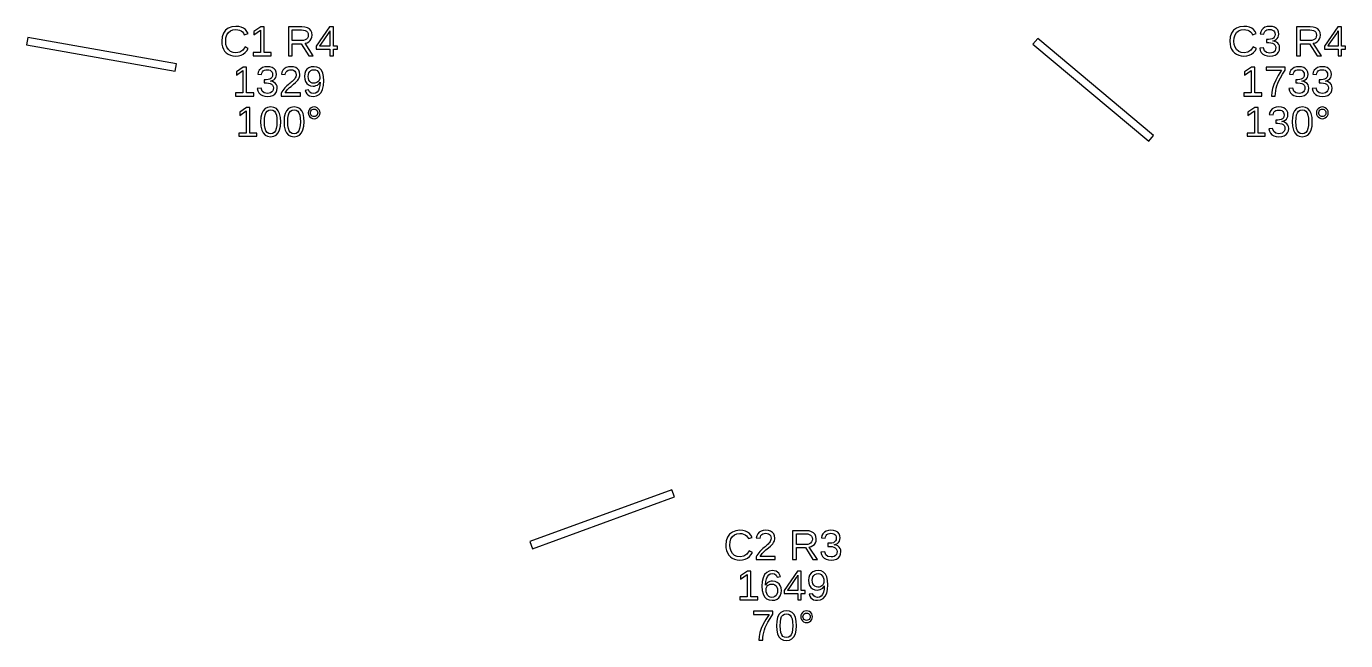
# Model space of a CAD drawing. Extents: x 195 to 2890, y 70 to 1529.
# Drawn here: x 223.9 to 485.6, y 281.1 to 402.9 of the extents above; entities that cross this region are included whole.
import ezdxf

# ---------------------------------------------------------------- set-up
doc = ezdxf.new("R2010")
doc.units = 0
doc.layers.get('0').update_dxf_attribs({"linetype": 'CONTINUOUS'})

msp = doc.modelspace()

# ---------------------------------------------------------------- linework, layer by layer
for points in [[(253.674, 395.529), (224.13, 400.739), (223.87, 399.261), (253.414, 394.052)], [(265.949, 397.093), (266.445, 397.222), (266.895, 397.437), (267.291, 397.734), (267.622, 398.109), (267.89, 398.564), (267.255, 398.881), (266.785, 398.219), (266.181, 397.821), (265.445, 397.689), (264.861, 397.76), (264.364, 397.974), (263.953, 398.33), (263.647, 398.803), (263.463, 399.368), (263.402, 400.024), (263.461, 400.685), (263.637, 401.244), (263.931, 401.703), (264.331, 402.043), (264.824, 402.247), (265.412, 402.315), (265.798, 402.286), (266.147, 402.198), (266.46, 402.051), (266.727, 401.848), (266.941, 401.593), (267.101, 401.286), (267.837, 401.53), (267.608, 401.961), (267.307, 402.315), (266.934, 402.592), (266.491, 402.791), (265.981, 402.91), (265.404, 402.95), (264.594, 402.863), (263.91, 402.604), (263.353, 402.173), (262.942, 401.589), (262.695, 400.873), (262.613, 400.024), (262.65, 399.441), (262.76, 398.913), (262.944, 398.44), (263.199, 398.028), (263.52, 397.685), (263.909, 397.41), (264.357, 397.21), (264.856, 397.09), (265.408, 397.05)], [(272.435, 397.754), (271.04, 397.754), (271.04, 402.864), (270.364, 402.864), (269.009, 401.933), (269.009, 401.241), (270.303, 402.165), (270.303, 397.754), (268.843, 397.754), (268.843, 397.132), (272.435, 397.132)], [(276.618, 399.512), (278.404, 399.512), (279.894, 397.132), (280.789, 397.132), (279.161, 399.601), (279.567, 399.713), (279.909, 399.896), (280.189, 400.151), (280.395, 400.463), (280.52, 400.821), (280.561, 401.225), (280.502, 401.702), (280.327, 402.104), (280.034, 402.431), (279.634, 402.672), (279.135, 402.816), (278.539, 402.864), (275.841, 402.864), (275.841, 397.132), (276.618, 397.132)], [(276.618, 400.126), (276.618, 402.242), (278.461, 402.242), (278.854, 402.213), (279.18, 402.125), (279.44, 401.979), (279.629, 401.778), (279.742, 401.524), (279.78, 401.217), (279.742, 400.898), (279.631, 400.63), (279.444, 400.413), (279.189, 400.254), (278.873, 400.158), (278.494, 400.126)], [(284.76, 398.429), (285.566, 398.429), (285.566, 399.007), (284.76, 399.007), (284.76, 402.864), (283.991, 402.864), (281.367, 398.999), (281.367, 398.429), (284.069, 398.429), (284.069, 397.132), (284.76, 397.132)], [(282.042, 399.007), (282.107, 399.089), (282.327, 399.39), (283.796, 401.554), (283.837, 401.618), (283.89, 401.708), (283.955, 401.823), (284.014, 401.932), (284.052, 402.004), (284.069, 402.038), (284.069, 399.007)], [(447.463, 381.291), (424.482, 400.575), (423.518, 399.425), (446.499, 380.142)], [(465.949, 397.093), (466.445, 397.222), (466.895, 397.437), (467.291, 397.734), (467.622, 398.109), (467.89, 398.564), (467.255, 398.881), (466.785, 398.219), (466.181, 397.821), (465.445, 397.689), (464.861, 397.76), (464.364, 397.974), (463.953, 398.33), (463.647, 398.803), (463.463, 399.368), (463.402, 400.024), (463.461, 400.685), (463.637, 401.244), (463.931, 401.703), (464.331, 402.043), (464.824, 402.247), (465.412, 402.315), (465.798, 402.286), (466.147, 402.198), (466.46, 402.051), (466.727, 401.848), (466.941, 401.593), (467.101, 401.286), (467.837, 401.53), (467.608, 401.961), (467.307, 402.315), (466.934, 402.592), (466.491, 402.791), (465.981, 402.91), (465.404, 402.95), (464.594, 402.863), (463.91, 402.604), (463.353, 402.173), (462.942, 401.589), (462.695, 400.873), (462.613, 400.024), (462.65, 399.441), (462.76, 398.913), (462.944, 398.44), (463.199, 398.028), (463.52, 397.685), (463.909, 397.41), (464.357, 397.21), (464.856, 397.09), (465.408, 397.05)], [(471.107, 397.099), (471.587, 397.244), (471.971, 397.486), (472.252, 397.816), (472.42, 398.225), (472.476, 398.714), (472.436, 399.06), (472.317, 399.363), (472.118, 399.626), (471.847, 399.835), (471.514, 399.978), (471.117, 400.057), (471.117, 400.073), (471.477, 400.179), (471.774, 400.335), (472.01, 400.539), (472.181, 400.791), (472.283, 401.089), (472.317, 401.432), (472.264, 401.875), (472.105, 402.247), (471.839, 402.549), (471.478, 402.772), (471.031, 402.905), (470.498, 402.95), (470.004, 402.906), (469.574, 402.774), (469.207, 402.555), (468.918, 402.258), (468.724, 401.892), (468.623, 401.457), (469.359, 401.4), (469.42, 401.678), (469.536, 401.911), (469.707, 402.099), (469.927, 402.237), (470.188, 402.32), (470.49, 402.348), (470.817, 402.318), (471.084, 402.229), (471.294, 402.081), (471.444, 401.882), (471.534, 401.64), (471.564, 401.355), (471.528, 401.068), (471.417, 400.826), (471.233, 400.629), (470.982, 400.483), (470.671, 400.395), (470.299, 400.366), (469.9, 400.366), (469.9, 399.731), (470.315, 399.731), (470.733, 399.702), (471.079, 399.615), (471.355, 399.469), (471.555, 399.271), (471.675, 399.028), (471.715, 398.739), (471.68, 398.41), (471.575, 398.14), (471.4, 397.929), (471.163, 397.778), (470.873, 397.687), (470.531, 397.656), (469.902, 397.769), (469.486, 398.108), (469.282, 398.674), (468.525, 398.604), (468.637, 398.134), (468.843, 397.746), (469.142, 397.443), (469.527, 397.225), (469.99, 397.094), (470.531, 397.05)], [(476.618, 399.512), (478.404, 399.512), (479.894, 397.132), (480.789, 397.132), (479.161, 399.601), (479.567, 399.713), (479.909, 399.896), (480.189, 400.151), (480.395, 400.463), (480.52, 400.821), (480.561, 401.225), (480.502, 401.702), (480.327, 402.104), (480.034, 402.431), (479.634, 402.672), (479.135, 402.816), (478.539, 402.864), (475.841, 402.864), (475.841, 397.132), (476.618, 397.132)], [(476.618, 400.126), (476.618, 402.242), (478.461, 402.242), (478.854, 402.213), (479.18, 402.125), (479.44, 401.979), (479.629, 401.778), (479.742, 401.524), (479.78, 401.217), (479.742, 400.898), (479.631, 400.63), (479.444, 400.413), (479.189, 400.254), (478.873, 400.158), (478.494, 400.126)], [(484.76, 398.429), (485.566, 398.429), (485.566, 399.007), (484.76, 399.007), (484.76, 402.864), (483.991, 402.864), (481.367, 398.999), (481.367, 398.429), (484.069, 398.429), (484.069, 397.132), (484.76, 397.132)], [(482.042, 399.007), (482.107, 399.089), (482.327, 399.39), (483.796, 401.554), (483.837, 401.618), (483.89, 401.708), (483.955, 401.823), (484.014, 401.932), (484.052, 402.004), (484.069, 402.038), (484.069, 399.007)], [(268.958, 389.754), (267.563, 389.754), (267.563, 394.864), (266.887, 394.864), (265.532, 393.933), (265.532, 393.241), (266.826, 394.165), (266.826, 389.754), (265.366, 389.754), (265.366, 389.132), (268.958, 389.132)], [(272.265, 389.099), (272.745, 389.244), (273.129, 389.486), (273.409, 389.816), (273.577, 390.225), (273.634, 390.714), (273.594, 391.06), (273.474, 391.363), (273.275, 391.626), (273.005, 391.835), (272.671, 391.978), (272.275, 392.057), (272.275, 392.073), (272.634, 392.179), (272.932, 392.335), (273.168, 392.539), (273.338, 392.791), (273.441, 393.089), (273.475, 393.432), (273.422, 393.875), (273.262, 394.247), (272.997, 394.549), (272.635, 394.772), (272.188, 394.905), (271.656, 394.95), (271.162, 394.906), (270.731, 394.774), (270.364, 394.555), (270.076, 394.258), (269.881, 393.892), (269.78, 393.457), (270.517, 393.4), (270.577, 393.678), (270.693, 393.911), (270.865, 394.099), (271.085, 394.237), (271.346, 394.32), (271.648, 394.348), (271.974, 394.318), (272.242, 394.229), (272.452, 394.081), (272.602, 393.882), (272.692, 393.64), (272.722, 393.355), (272.685, 393.068), (272.575, 392.826), (272.39, 392.629), (272.139, 392.483), (271.828, 392.395), (271.457, 392.366), (271.058, 392.366), (271.058, 391.731), (271.473, 391.731), (271.891, 391.702), (272.237, 391.615), (272.513, 391.469), (272.713, 391.271), (272.833, 391.028), (272.873, 390.739), (272.838, 390.41), (272.733, 390.14), (272.557, 389.929), (272.321, 389.778), (272.031, 389.687), (271.689, 389.656), (271.06, 389.769), (270.643, 390.108), (270.44, 390.674), (269.683, 390.604), (269.795, 390.134), (270, 389.746), (270.299, 389.443), (270.684, 389.225), (271.147, 389.094), (271.689, 389.05)], [(278.215, 389.754), (275.225, 389.754), (275.323, 389.946), (275.456, 390.144), (275.623, 390.346), (275.829, 390.559), (276.077, 390.789), (276.368, 391.036), (276.874, 391.457), (277.258, 391.797), (277.519, 392.057), (277.704, 392.277), (277.855, 392.496), (277.973, 392.716), (278.058, 392.936), (278.109, 393.157), (278.126, 393.379), (278.074, 393.843), (277.919, 394.23), (277.66, 394.541), (277.305, 394.768), (276.861, 394.904), (276.327, 394.95), (275.833, 394.905), (275.402, 394.769), (275.035, 394.543), (274.747, 394.24), (274.553, 393.876), (274.452, 393.448), (275.2, 393.379), (275.263, 393.663), (275.382, 393.901), (275.556, 394.093), (275.777, 394.235), (276.034, 394.319), (276.327, 394.348), (276.632, 394.319), (276.888, 394.232), (277.096, 394.087), (277.25, 393.89), (277.342, 393.646), (277.373, 393.355), (277.355, 393.13), (277.302, 392.921), (277.212, 392.728), (277.094, 392.547), (276.954, 392.37), (276.791, 392.199), (276.611, 392.031), (276.416, 391.863), (276.207, 391.695), (275.991, 391.522), (275.773, 391.34), (275.554, 391.148), (275.338, 390.943), (275.128, 390.724), (274.926, 390.488), (274.736, 390.233), (274.568, 389.953), (274.419, 389.648), (274.419, 389.132), (278.215, 389.132)], [(281.413, 389.138), (281.925, 389.403), (282.335, 389.844), (282.635, 390.448), (282.814, 391.205), (282.874, 392.114), (282.82, 392.981), (282.655, 393.691), (282.382, 394.242), (282.002, 394.635), (281.519, 394.871), (280.933, 394.95), (280.378, 394.893), (279.91, 394.721), (279.53, 394.435), (279.249, 394.049), (279.081, 393.578), (279.025, 393.021), (279.077, 392.476), (279.231, 392.009), (279.489, 391.618), (279.833, 391.324), (280.245, 391.147), (280.726, 391.089), (281.032, 391.113), (281.321, 391.187), (281.593, 391.31), (281.83, 391.474), (282.016, 391.67), (282.15, 391.898), (282.103, 391.23), (281.982, 390.672), (281.788, 390.226), (281.526, 389.901), (281.2, 389.705), (280.811, 389.64), (280.371, 389.72), (280.048, 389.958), (279.843, 390.356), (279.143, 390.246), (279.285, 389.865), (279.479, 389.56), (279.723, 389.333), (280.022, 389.176), (280.381, 389.082), (280.799, 389.05)], [(280.578, 391.707), (280.302, 391.828), (280.075, 392.03), (279.905, 392.302), (279.804, 392.633), (279.77, 393.021), (279.804, 393.403), (279.905, 393.727), (280.075, 393.996), (280.303, 394.196), (280.581, 394.316), (280.909, 394.356), (281.24, 394.309), (281.524, 394.169), (281.759, 393.935), (281.936, 393.624), (282.041, 393.253), (282.077, 392.822), (282.059, 392.605), (282.007, 392.404), (281.92, 392.22), (281.803, 392.057), (281.66, 391.92), (281.491, 391.811), (281.304, 391.731), (281.107, 391.682), (280.901, 391.666)], [(468.958, 389.754), (467.563, 389.754), (467.563, 394.864), (466.887, 394.864), (465.532, 393.933), (465.532, 393.241), (466.826, 394.165), (466.826, 389.754), (465.366, 389.754), (465.366, 389.132), (468.958, 389.132)], [(471.636, 389.655), (471.696, 390.166), (471.796, 390.665), (471.937, 391.161), (472.118, 391.662), (472.34, 392.167), (472.639, 392.739), (473.052, 393.44), (473.581, 394.27), (473.581, 394.864), (469.793, 394.864), (469.793, 394.242), (472.873, 394.242), (472.215, 393.228), (471.696, 392.295), (471.316, 391.445), (471.058, 390.648), (470.902, 389.877), (470.851, 389.132), (471.615, 389.132)], [(476.899, 389.099), (477.379, 389.244), (477.764, 389.486), (478.044, 389.816), (478.212, 390.225), (478.268, 390.714), (478.228, 391.06), (478.109, 391.363), (477.91, 391.626), (477.64, 391.835), (477.306, 391.978), (476.909, 392.057), (476.909, 392.073), (477.269, 392.179), (477.566, 392.335), (477.802, 392.539), (477.973, 392.791), (478.075, 393.089), (478.109, 393.432), (478.056, 393.875), (477.897, 394.247), (477.631, 394.549), (477.27, 394.772), (476.823, 394.905), (476.291, 394.95), (475.796, 394.906), (475.366, 394.774), (474.999, 394.555), (474.711, 394.258), (474.516, 393.892), (474.415, 393.457), (475.151, 393.4), (475.212, 393.678), (475.328, 393.911), (475.499, 394.099), (475.719, 394.237), (475.98, 394.32), (476.283, 394.348), (476.609, 394.318), (476.877, 394.229), (477.086, 394.081), (477.236, 393.882), (477.327, 393.64), (477.357, 393.355), (477.32, 393.068), (477.209, 392.826), (477.025, 392.629), (476.774, 392.483), (476.463, 392.395), (476.091, 392.366), (475.693, 392.366), (475.693, 391.731), (476.108, 391.731), (476.525, 391.702), (476.872, 391.615), (477.147, 391.469), (477.347, 391.271), (477.467, 391.028), (477.507, 390.739), (477.472, 390.41), (477.367, 390.14), (477.192, 389.929), (476.955, 389.778), (476.666, 389.687), (476.323, 389.656), (475.694, 389.769), (475.278, 390.108), (475.074, 390.674), (474.317, 390.604), (474.429, 390.134), (474.635, 389.746), (474.934, 389.443), (475.319, 389.225), (475.782, 389.094), (476.323, 389.05)], [(481.534, 389.099), (482.014, 389.244), (482.398, 389.486), (482.678, 389.816), (482.847, 390.225), (482.903, 390.714), (482.863, 391.06), (482.744, 391.363), (482.545, 391.626), (482.274, 391.835), (481.941, 391.978), (481.544, 392.057), (481.544, 392.073), (481.903, 392.179), (482.201, 392.335), (482.437, 392.539), (482.608, 392.791), (482.71, 393.089), (482.744, 393.432), (482.691, 393.875), (482.532, 394.247), (482.266, 394.549), (481.905, 394.772), (481.458, 394.905), (480.925, 394.95), (480.431, 394.906), (480, 394.774), (479.633, 394.555), (479.345, 394.258), (479.151, 393.892), (479.05, 393.457), (479.786, 393.4), (479.846, 393.678), (479.962, 393.911), (480.134, 394.099), (480.354, 394.237), (480.615, 394.32), (480.917, 394.348), (481.243, 394.318), (481.511, 394.229), (481.721, 394.081), (481.871, 393.882), (481.961, 393.64), (481.991, 393.355), (481.954, 393.068), (481.844, 392.826), (481.66, 392.629), (481.409, 392.483), (481.097, 392.395), (480.726, 392.366), (480.327, 392.366), (480.327, 391.731), (480.742, 391.731), (481.16, 391.702), (481.506, 391.615), (481.782, 391.469), (481.982, 391.271), (482.102, 391.028), (482.142, 390.739), (482.107, 390.41), (482.002, 390.14), (481.826, 389.929), (481.59, 389.778), (481.3, 389.687), (480.958, 389.656), (480.329, 389.769), (479.913, 390.108), (479.709, 390.674), (478.952, 390.604), (479.064, 390.134), (479.269, 389.746), (479.568, 389.443), (479.953, 389.225), (480.416, 389.094), (480.958, 389.05)], [(269.609, 381.754), (268.214, 381.754), (268.214, 386.864), (267.538, 386.864), (266.183, 385.933), (266.183, 385.241), (267.477, 386.165), (267.477, 381.754), (266.017, 381.754), (266.017, 381.132), (269.609, 381.132)], [(272.929, 381.134), (273.427, 381.387), (273.819, 381.807), (274.1, 382.387), (274.269, 383.118), (274.325, 384), (274.272, 384.894), (274.111, 385.629), (273.843, 386.205), (273.463, 386.619), (272.964, 386.867), (272.348, 386.95), (271.716, 386.868), (271.208, 386.623), (270.824, 386.213), (270.556, 385.64), (270.396, 384.902), (270.342, 384), (270.397, 383.114), (270.563, 382.382), (270.838, 381.803), (271.224, 381.385), (271.719, 381.134), (272.323, 381.05)], [(271.937, 381.711), (271.62, 381.9), (271.382, 382.214), (271.215, 382.664), (271.116, 383.259), (271.082, 384), (271.115, 384.759), (271.214, 385.362), (271.377, 385.806), (271.616, 386.112), (271.94, 386.295), (272.348, 386.356), (272.746, 386.294), (273.061, 386.108), (273.294, 385.798), (273.453, 385.351), (273.549, 384.751), (273.581, 384), (273.547, 383.271), (273.447, 382.68), (273.28, 382.226), (273.04, 381.905), (272.724, 381.712), (272.332, 381.648)], [(277.564, 381.134), (278.062, 381.387), (278.453, 381.807), (278.735, 382.387), (278.904, 383.118), (278.96, 384), (278.906, 384.894), (278.746, 385.629), (278.478, 386.205), (278.097, 386.619), (277.599, 386.867), (276.982, 386.95), (276.35, 386.868), (275.842, 386.623), (275.459, 386.213), (275.191, 385.64), (275.03, 384.902), (274.977, 384), (275.032, 383.114), (275.197, 382.382), (275.473, 381.803), (275.859, 381.385), (276.354, 381.134), (276.958, 381.05)], [(276.571, 381.711), (276.255, 381.9), (276.016, 382.214), (275.85, 382.664), (275.75, 383.259), (275.717, 384), (275.75, 384.759), (275.848, 385.362), (276.012, 385.806), (276.251, 386.112), (276.574, 386.295), (276.982, 386.356), (277.38, 386.294), (277.696, 386.108), (277.928, 385.798), (278.088, 385.351), (278.183, 384.751), (278.215, 384), (278.182, 383.271), (278.081, 382.68), (277.914, 382.226), (277.675, 381.905), (277.359, 381.712), (276.966, 381.648)], [(281.255, 384.668), (281.529, 384.781), (281.774, 384.968), (281.965, 385.21), (282.079, 385.484), (282.117, 385.79), (282.08, 386.097), (281.966, 386.371), (281.778, 386.612), (281.535, 386.8), (281.259, 386.912), (280.95, 386.95), (280.641, 386.912), (280.365, 386.798), (280.122, 386.608), (279.933, 386.365), (279.82, 386.093), (279.782, 385.79), (279.82, 385.488), (279.935, 385.215), (280.126, 384.972), (280.37, 384.783), (280.645, 384.669), (280.95, 384.631)], [(280.761, 385.082), (280.591, 385.154), (280.439, 385.274), (280.32, 385.427), (280.249, 385.599), (280.226, 385.79), (280.249, 385.981), (280.319, 386.154), (280.435, 386.307), (280.585, 386.427), (280.757, 386.499), (280.95, 386.523), (281.143, 386.499), (281.314, 386.429), (281.464, 386.311), (281.581, 386.159), (281.651, 385.986), (281.674, 385.79), (281.65, 385.597), (281.58, 385.424), (281.462, 385.271), (281.311, 385.153), (281.14, 385.082), (280.95, 385.058)], [(469.609, 381.754), (468.214, 381.754), (468.214, 386.864), (467.538, 386.864), (466.183, 385.933), (466.183, 385.241), (467.477, 386.165), (467.477, 381.754), (466.017, 381.754), (466.017, 381.132), (469.609, 381.132)], [(472.916, 381.099), (473.396, 381.244), (473.78, 381.486), (474.06, 381.816), (474.228, 382.225), (474.285, 382.714), (474.245, 383.06), (474.125, 383.363), (473.926, 383.626), (473.656, 383.835), (473.323, 383.978), (472.926, 384.057), (472.926, 384.073), (473.285, 384.179), (473.583, 384.335), (473.819, 384.539), (473.989, 384.791), (474.092, 385.089), (474.126, 385.432), (474.073, 385.875), (473.913, 386.247), (473.648, 386.549), (473.286, 386.772), (472.839, 386.905), (472.307, 386.95), (471.813, 386.906), (471.382, 386.774), (471.015, 386.555), (470.727, 386.258), (470.533, 385.892), (470.431, 385.457), (471.168, 385.4), (471.228, 385.678), (471.344, 385.911), (471.516, 386.099), (471.736, 386.237), (471.997, 386.32), (472.299, 386.348), (472.625, 386.318), (472.893, 386.229), (473.103, 386.081), (473.253, 385.882), (473.343, 385.64), (473.373, 385.355), (473.336, 385.068), (473.226, 384.826), (473.042, 384.629), (472.79, 384.483), (472.479, 384.395), (472.108, 384.366), (471.709, 384.366), (471.709, 383.731), (472.124, 383.731), (472.542, 383.702), (472.888, 383.615), (473.164, 383.469), (473.364, 383.271), (473.484, 383.028), (473.524, 382.739), (473.489, 382.41), (473.384, 382.14), (473.208, 381.929), (472.972, 381.778), (472.682, 381.687), (472.34, 381.656), (471.711, 381.769), (471.295, 382.108), (471.091, 382.674), (470.334, 382.604), (470.446, 382.134), (470.651, 381.746), (470.95, 381.443), (471.335, 381.225), (471.798, 381.094), (472.34, 381.05)], [(477.564, 381.134), (478.062, 381.387), (478.453, 381.807), (478.735, 382.387), (478.904, 383.118), (478.96, 384), (478.906, 384.894), (478.746, 385.629), (478.478, 386.205), (478.097, 386.619), (477.599, 386.867), (476.982, 386.95), (476.35, 386.868), (475.842, 386.623), (475.459, 386.213), (475.191, 385.64), (475.03, 384.902), (474.977, 384), (475.032, 383.114), (475.197, 382.382), (475.473, 381.803), (475.859, 381.385), (476.354, 381.134), (476.958, 381.05)], [(476.571, 381.711), (476.255, 381.9), (476.016, 382.214), (475.85, 382.664), (475.75, 383.259), (475.717, 384), (475.75, 384.759), (475.848, 385.362), (476.012, 385.806), (476.251, 386.112), (476.574, 386.295), (476.982, 386.356), (477.38, 386.294), (477.696, 386.108), (477.928, 385.798), (478.088, 385.351), (478.183, 384.751), (478.215, 384), (478.182, 383.271), (478.081, 382.68), (477.914, 382.226), (477.675, 381.905), (477.359, 381.712), (476.966, 381.648)], [(481.255, 384.668), (481.529, 384.781), (481.774, 384.968), (481.965, 385.21), (482.079, 385.484), (482.117, 385.79), (482.08, 386.097), (481.966, 386.371), (481.778, 386.612), (481.535, 386.8), (481.259, 386.912), (480.95, 386.95), (480.641, 386.912), (480.365, 386.798), (480.122, 386.608), (479.933, 386.365), (479.82, 386.093), (479.782, 385.79), (479.82, 385.488), (479.935, 385.215), (480.126, 384.972), (480.37, 384.783), (480.645, 384.669), (480.95, 384.631)], [(480.761, 385.082), (480.591, 385.154), (480.439, 385.274), (480.32, 385.427), (480.249, 385.599), (480.226, 385.79), (480.249, 385.981), (480.319, 386.154), (480.435, 386.307), (480.585, 386.427), (480.757, 386.499), (480.95, 386.523), (481.143, 386.499), (481.314, 386.429), (481.464, 386.311), (481.581, 386.159), (481.651, 385.986), (481.674, 385.79), (481.65, 385.597), (481.58, 385.424), (481.462, 385.271), (481.311, 385.153), (481.14, 385.082), (480.95, 385.058)], [(352.447, 309.556), (351.934, 310.965), (323.743, 300.705), (324.257, 299.295)], [(365.949, 297.093), (366.445, 297.222), (366.895, 297.437), (367.291, 297.734), (367.622, 298.109), (367.89, 298.564), (367.255, 298.881), (366.785, 298.219), (366.181, 297.821), (365.445, 297.689), (364.861, 297.76), (364.364, 297.974), (363.953, 298.33), (363.647, 298.803), (363.463, 299.368), (363.402, 300.024), (363.461, 300.685), (363.637, 301.244), (363.931, 301.703), (364.331, 302.043), (364.824, 302.247), (365.412, 302.315), (365.798, 302.286), (366.147, 302.198), (366.46, 302.051), (366.727, 301.848), (366.941, 301.593), (367.101, 301.286), (367.837, 301.53), (367.608, 301.961), (367.307, 302.315), (366.934, 302.592), (366.491, 302.791), (365.981, 302.91), (365.404, 302.95), (364.594, 302.863), (363.91, 302.604), (363.353, 302.173), (362.942, 301.589), (362.695, 300.873), (362.613, 300.024), (362.65, 299.441), (362.76, 298.913), (362.944, 298.44), (363.199, 298.028), (363.52, 297.685), (363.909, 297.41), (364.357, 297.21), (364.856, 297.09), (365.408, 297.05)], [(372.423, 297.754), (369.433, 297.754), (369.531, 297.946), (369.664, 298.144), (369.831, 298.346), (370.037, 298.559), (370.285, 298.789), (370.576, 299.036), (371.082, 299.457), (371.466, 299.797), (371.727, 300.057), (371.911, 300.277), (372.063, 300.496), (372.181, 300.716), (372.266, 300.936), (372.317, 301.157), (372.334, 301.379), (372.282, 301.843), (372.126, 302.23), (371.868, 302.541), (371.513, 302.768), (371.068, 302.904), (370.535, 302.95), (370.041, 302.905), (369.61, 302.769), (369.243, 302.543), (368.955, 302.24), (368.76, 301.876), (368.659, 301.448), (369.408, 301.379), (369.471, 301.663), (369.59, 301.901), (369.764, 302.093), (369.984, 302.235), (370.241, 302.319), (370.535, 302.348), (370.839, 302.319), (371.096, 302.232), (371.304, 302.087), (371.458, 301.89), (371.55, 301.646), (371.581, 301.355), (371.563, 301.13), (371.509, 300.921), (371.42, 300.728), (371.302, 300.547), (371.161, 300.37), (370.999, 300.199), (370.818, 300.031), (370.624, 299.863), (370.415, 299.695), (370.199, 299.522), (369.981, 299.34), (369.762, 299.148), (369.546, 298.943), (369.336, 298.724), (369.133, 298.488), (368.944, 298.233), (368.775, 297.953), (368.627, 297.648), (368.627, 297.132), (372.423, 297.132)], [(376.618, 299.512), (378.404, 299.512), (379.894, 297.132), (380.789, 297.132), (379.161, 299.601), (379.567, 299.713), (379.909, 299.896), (380.189, 300.151), (380.395, 300.463), (380.52, 300.821), (380.561, 301.225), (380.502, 301.702), (380.327, 302.104), (380.034, 302.431), (379.634, 302.672), (379.135, 302.816), (378.539, 302.864), (375.841, 302.864), (375.841, 297.132), (376.618, 297.132)], [(376.618, 300.126), (376.618, 302.242), (378.461, 302.242), (378.854, 302.213), (379.18, 302.125), (379.44, 301.979), (379.629, 301.778), (379.742, 301.524), (379.78, 301.217), (379.742, 300.898), (379.631, 300.63), (379.444, 300.413), (379.189, 300.254), (378.873, 300.158), (378.494, 300.126)], [(384.075, 297.099), (384.555, 297.244), (384.939, 297.486), (385.22, 297.816), (385.388, 298.225), (385.444, 298.714), (385.404, 299.06), (385.285, 299.363), (385.086, 299.626), (384.815, 299.835), (384.482, 299.978), (384.085, 300.057), (384.085, 300.073), (384.444, 300.179), (384.742, 300.335), (384.978, 300.539), (385.149, 300.791), (385.251, 301.089), (385.285, 301.432), (385.232, 301.875), (385.073, 302.247), (384.807, 302.549), (384.446, 302.772), (383.999, 302.905), (383.466, 302.95), (382.972, 302.906), (382.541, 302.774), (382.175, 302.555), (381.886, 302.258), (381.692, 301.892), (381.591, 301.457), (382.327, 301.4), (382.388, 301.678), (382.503, 301.911), (382.675, 302.099), (382.895, 302.237), (383.156, 302.32), (383.458, 302.348), (383.784, 302.318), (384.052, 302.229), (384.262, 302.081), (384.412, 301.882), (384.502, 301.64), (384.532, 301.355), (384.496, 301.068), (384.385, 300.826), (384.201, 300.629), (383.95, 300.483), (383.638, 300.395), (383.267, 300.366), (382.868, 300.366), (382.868, 299.731), (383.283, 299.731), (383.701, 299.702), (384.047, 299.615), (384.323, 299.469), (384.523, 299.271), (384.643, 299.028), (384.683, 298.739), (384.648, 298.41), (384.543, 298.14), (384.368, 297.929), (384.131, 297.778), (383.841, 297.687), (383.499, 297.656), (382.87, 297.769), (382.454, 298.108), (382.25, 298.674), (381.493, 298.604), (381.605, 298.134), (381.81, 297.746), (382.109, 297.443), (382.494, 297.225), (382.958, 297.094), (383.499, 297.05)], [(368.958, 289.754), (367.563, 289.754), (367.563, 294.864), (366.887, 294.864), (365.532, 293.933), (365.532, 293.241), (366.826, 294.165), (366.826, 289.754), (365.366, 289.754), (365.366, 289.132), (368.958, 289.132)], [(372.318, 289.108), (372.771, 289.283), (373.141, 289.575), (373.415, 289.967), (373.579, 290.445), (373.634, 291.007), (373.582, 291.528), (373.426, 291.973), (373.168, 292.342), (372.821, 292.618), (372.401, 292.783), (371.908, 292.838), (371.608, 292.817), (371.332, 292.752), (371.078, 292.645), (370.855, 292.496), (370.668, 292.309), (370.517, 292.081), (370.555, 292.761), (370.67, 293.325), (370.861, 293.772), (371.121, 294.096), (371.445, 294.291), (371.831, 294.356), (372.26, 294.278), (372.574, 294.045), (372.775, 293.656), (373.475, 293.782), (373.143, 294.431), (372.598, 294.82), (371.839, 294.95), (371.233, 294.861), (370.727, 294.595), (370.322, 294.152), (370.025, 293.544), (369.848, 292.782), (369.789, 291.866), (369.846, 291.022), (370.016, 290.323), (370.301, 289.77), (370.694, 289.37), (371.187, 289.13), (371.782, 289.05)], [(377.585, 290.429), (378.39, 290.429), (378.39, 291.007), (377.585, 291.007), (377.585, 294.864), (376.816, 294.864), (374.191, 290.999), (374.191, 290.429), (376.893, 290.429), (376.893, 289.132), (377.585, 289.132)], [(374.867, 291.007), (374.932, 291.089), (375.151, 291.39), (376.62, 293.554), (376.661, 293.618), (376.714, 293.708), (376.779, 293.823), (376.839, 293.932), (376.877, 294.004), (376.893, 294.038), (376.893, 291.007)], [(381.413, 289.138), (381.925, 289.403), (382.335, 289.844), (382.635, 290.448), (382.814, 291.205), (382.874, 292.114), (382.82, 292.981), (382.655, 293.691), (382.382, 294.242), (382.002, 294.635), (381.519, 294.871), (380.933, 294.95), (380.378, 294.893), (379.91, 294.721), (379.53, 294.435), (379.249, 294.049), (379.081, 293.578), (379.025, 293.021), (379.077, 292.476), (379.231, 292.009), (379.489, 291.618), (379.833, 291.324), (380.245, 291.147), (380.726, 291.089), (381.032, 291.113), (381.321, 291.187), (381.593, 291.31), (381.83, 291.474), (382.016, 291.67), (382.15, 291.898), (382.103, 291.23), (381.982, 290.672), (381.788, 290.226), (381.526, 289.901), (381.2, 289.705), (380.811, 289.64), (380.371, 289.72), (380.048, 289.958), (379.843, 290.356), (379.143, 290.246), (379.285, 289.865), (379.479, 289.56), (379.723, 289.333), (380.022, 289.176), (380.381, 289.082), (380.799, 289.05)], [(380.578, 291.707), (380.302, 291.828), (380.075, 292.03), (379.905, 292.302), (379.804, 292.633), (379.77, 293.021), (379.804, 293.403), (379.905, 293.727), (380.075, 293.996), (380.303, 294.196), (380.581, 294.316), (380.909, 294.356), (381.24, 294.309), (381.524, 294.169), (381.759, 293.935), (381.936, 293.624), (382.041, 293.253), (382.077, 292.822), (382.059, 292.605), (382.007, 292.404), (381.92, 292.22), (381.803, 292.057), (381.66, 291.92), (381.491, 291.811), (381.304, 291.731), (381.107, 291.682), (380.901, 291.666)], [(371.437, 289.687), (371.157, 289.828), (370.918, 290.063), (370.736, 290.372), (370.627, 290.734), (370.59, 291.15), (370.625, 291.474), (370.73, 291.749), (370.905, 291.974), (371.138, 292.14), (371.414, 292.239), (371.733, 292.273), (372.07, 292.235), (372.354, 292.122), (372.584, 291.935), (372.753, 291.678), (372.855, 291.358), (372.889, 290.975), (372.856, 290.589), (372.755, 290.263), (372.588, 289.996), (372.362, 289.798), (372.085, 289.68), (371.758, 289.64)], [(369.969, 281.655), (370.03, 282.166), (370.13, 282.665), (370.271, 283.161), (370.452, 283.662), (370.673, 284.167), (370.972, 284.739), (371.386, 285.44), (371.914, 286.27), (371.914, 286.864), (368.126, 286.864), (368.126, 286.242), (371.206, 286.242), (370.549, 285.228), (370.03, 284.295), (369.65, 283.445), (369.391, 282.648), (369.236, 281.877), (369.184, 281.132), (369.949, 281.132)], [(375.246, 281.134), (375.745, 281.387), (376.136, 281.807), (376.417, 282.387), (376.586, 283.118), (376.643, 284), (376.589, 284.894), (376.428, 285.629), (376.16, 286.205), (375.78, 286.619), (375.282, 286.867), (374.665, 286.95), (374.033, 286.868), (373.525, 286.623), (373.141, 286.213), (372.874, 285.64), (372.713, 284.902), (372.659, 284), (372.714, 283.114), (372.88, 282.382), (373.156, 281.803), (373.541, 281.385), (374.036, 281.134), (374.641, 281.05)], [(374.254, 281.711), (373.937, 281.9), (373.699, 282.214), (373.533, 282.664), (373.433, 283.259), (373.4, 284), (373.433, 284.759), (373.531, 285.362), (373.695, 285.806), (373.934, 286.112), (374.257, 286.295), (374.665, 286.356), (375.063, 286.294), (375.379, 286.108), (375.611, 285.798), (375.77, 285.351), (375.866, 284.751), (375.898, 284), (375.865, 283.271), (375.764, 282.68), (375.597, 282.226), (375.358, 281.905), (375.042, 281.712), (374.649, 281.648)], [(378.937, 284.668), (379.212, 284.781), (379.456, 284.968), (379.647, 285.21), (379.762, 285.484), (379.8, 285.79), (379.762, 286.097), (379.649, 286.371), (379.46, 286.612), (379.217, 286.8), (378.941, 286.912), (378.632, 286.95), (378.323, 286.912), (378.047, 286.798), (377.804, 286.608), (377.616, 286.365), (377.502, 286.093), (377.465, 285.79), (377.503, 285.488), (377.618, 285.215), (377.808, 284.972), (378.053, 284.783), (378.327, 284.669), (378.632, 284.631)], [(378.444, 285.082), (378.273, 285.154), (378.122, 285.274), (378.003, 285.427), (377.932, 285.599), (377.908, 285.79), (377.932, 285.981), (378.001, 286.154), (378.118, 286.307), (378.268, 286.427), (378.44, 286.499), (378.632, 286.523), (378.825, 286.499), (378.997, 286.429), (379.147, 286.311), (379.264, 286.159), (379.333, 285.986), (379.357, 285.79), (379.333, 285.597), (379.263, 285.424), (379.145, 285.271), (378.994, 285.153), (378.823, 285.082), (378.632, 285.058)]]:
    msp.add_lwpolyline(points, close=True)

doc.saveas('drawing.dxf')
